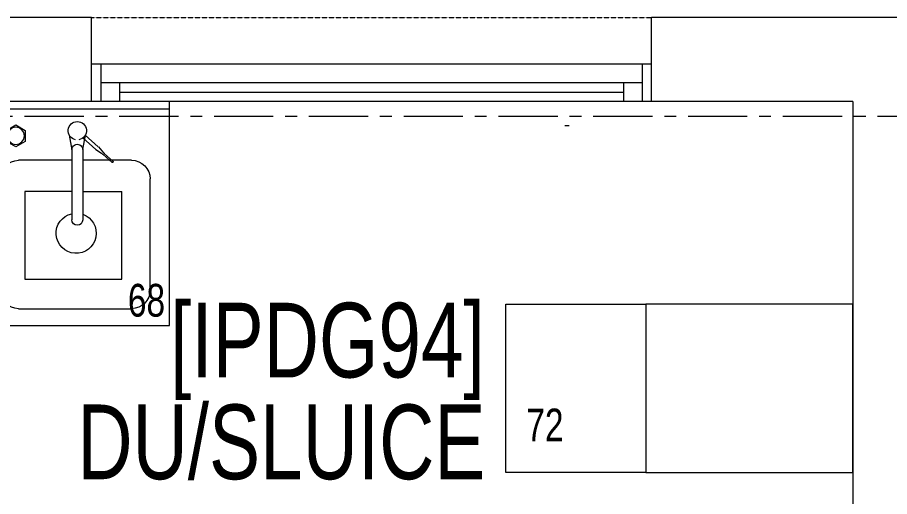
# Model space of a CAD drawing. Header units: millimetres. Extents: x 26027 to 581921, y 7230 to 233891.
# Drawn here: x 504628 to 506965, y 170128 to 171410 of the extents above; entities that cross this region are included whole.
import ezdxf

# ---------------------------------------------------------------- set-up
doc = ezdxf.new("R2010")
doc.units = ezdxf.units.MM
doc.header["$LTSCALE"] = 5
doc.linetypes.add('CENTER', pattern=[50.8, 31.75, -6.35, 6.35, -6.35])
doc.linetypes.add('HIDDEN2', pattern=[0.1875, 0.125, -0.0625])
for name, color, linetype, lineweight in [('72_EGR_BASE_TEXT', 7, 'Continuous', 5), ('Aluminum', 7, 'Continuous', 5), ('car', 250, 'Continuous', 5), ('Medical Equipment and Furniture', 163, 'Continuous', 0), ('Medical Equipment and Furniture1', 163, 'Continuous', 5), ('Proj', 7, 'HIDDEN2', 5), ('SANIT', 250, 'Continuous', 5), ('Walls', 32, 'Continuous', 5)]:
    doc.layers.add(name, color=color, linetype=linetype, lineweight=lineweight)
doc.layers.add('axes', color=9, linetype='Continuous')
doc.layers.add('Wooden Joinery', color=7, linetype='Continuous', lineweight=5, true_color=0xffdcd1)
doc.styles.add('X3G_ENTITY_257CFD', font='swisscl.ttf', dxfattribs={"height": 200})
doc.styles.add('X3G_ENTITY_2587EA', font='swisscl.ttf', dxfattribs={"height": 200})

# ---------------------------------------------------------------- blocks, each defined once
blk = doc.blocks.new('WASHER  BEDPAN URINAL FLOOR TYPE')
at = {"layer": 'Medical Equipment and Furniture1'}
for p, q in [((246.7673, -230.2605), (246.3173, -230.2605)), ((246.3173, -230.2605), (246.3173, -230.6355)), ((246.7673, -230.6355), (246.7673, -230.2605))]:
    blk.add_line(p, q, dxfattribs=at)
blk.add_lwpolyline([(246.3173, -231.1905), (246.3173, -230.6355), (246.7673, -230.6355), (246.7673, -231.1905), (246.3173, -231.1905)], dxfattribs=at)
blk = doc.blocks.new('Slop Hopper')
at = {"layer": 'Medical Equipment and Furniture1'}
for p, q in [((1327.37, 1279.91), (1327.37, 1339.91)), ((1327.37, 1339.91), (1377.37, 1339.91)), ((1377.37, 1339.91), (1377.37, 1279.91)), ((1336.9, 1335.39), (1367.15, 1335.39)), ((1331.89, 1300.66), (1331.89, 1330.39)), ((1372.14, 1330.38), (1372.14, 1300.65)), ((1338.53, 1304.04), (1338.53, 1327.46)), ((1338.53, 1327.46), (1364.59, 1327.46)), ((1364.59, 1327.46), (1364.59, 1304.04)), ((1351.16, 1293.73), (1351.16, 1311.59)), ((1354.09, 1292.76), (1354.09, 1311.6)), ((1351.16, 1304.04), (1338.53, 1304.04)), ((1354.09, 1304.04), (1364.59, 1304.04)), ((1351.16, 1295.65), (1336.89, 1295.65)), ((1367.14, 1295.65), (1354.09, 1295.65)), ((1361.99, 1296.2), (1359.59, 1294.08)), ((1362.21, 1295.94), (1359.8, 1293.84)), ((1350.46, 1288.9), (1351.16, 1292.85)), ((1351.16, 1292.92), (1351.16, 1293.7)), ((1354.09, 1292.76), (1354.78, 1288.9)), ((1354.11, 1289.68), (1357.62, 1292.77)), ((1357.63, 1292.78), (1359.1, 1293.78)), ((1358.26, 1292.07), (1359.19, 1293.12)), ((1359.1, 1293.78), (1359.39, 1293.97)), ((1359.19, 1293.12), (1359.68, 1293.65)), ((1359.39, 1293.97), (1359.53, 1294.07)), ((1359.53, 1294.07), (1359.65, 1294.16)), ((1359.65, 1294.16), (1359.74, 1294.23)), ((1359.68, 1293.65), (1359.79, 1293.78)), ((1359.79, 1293.78), (1359.89, 1293.88)), ((1359.89, 1293.88), (1359.97, 1293.97)), ((1359.97, 1293.97), (1360.04, 1294.05)), ((1336.15, 1292.05), (1333.62, 1290.6)), ((1333.62, 1290.6), (1333.62, 1287.67)), ((1338.67, 1290.6), (1336.15, 1292.05)), ((1338.67, 1287.67), (1338.67, 1290.6)), ((1354.74, 1288.96), (1358.25, 1292.05)), ((1333.62, 1287.67), (1336.15, 1286.2)), ((1336.15, 1286.2), (1338.67, 1287.67)), ((1327.37, 1281.91), (1377.37, 1281.91)), ((1377.37, 1279.91), (1327.37, 1279.91))]:
    blk.add_line(p, q, dxfattribs=at)
blk.add_circle((1336.16, 1289.11), 2.3, dxfattribs=at)
for centre, radius, start, end in [((1336.89, 1330.38), 5, 89.9562, 179.9562), ((1367.14, 1330.38), 5, 0, 90), ((1352.31, 1315.19), 5.37, 289.1656, 257.5966), ((1352.62, 1311.59), 1.46, 359.85, 179.85), ((1336.9, 1300.66), 5, 179.9563, 269.9563), ((1367.14, 1300.65), 5, 270, 0), ((1362.07, 1296.1), 0.137, 39.4733, 129.4733), ((1362.12, 1296.06), 0.152, 310.9144, 40.9144), ((1352.63, 1292.81), 1.44, 179.0502, 359.0502), ((1352.62, 1287.73), 2.45, 100.5881, 79.4119)]:
    blk.add_arc(centre, radius, start, end, dxfattribs=at)
blk = doc.blocks.new('A$C5B88081F')
at = {"layer": 'car'}
for p, q in [((91.9, -7.1), (629.3, -544.5)), ((558.6, -615.2), (21.2, -77.8))]:
    blk.add_line(p, q, dxfattribs=at)
at = {"layer": 'Wooden Joinery'}
for p, q in [((1102.4, 41.7), (1038.7, -21.9)), ((1116.5, 27.6), (1052.9, -36.1)), ((1158.9, 41.7), (1130.6, 13.4)), ((1137.7, 20.5), (1130.6, 27.6)), ((1151.9, 34.6), (1144.8, 41.7)), ((1166, 34.6), (1158.9, 41.7)), ((1137.7, 6.3), (1130.6, 13.4)), ((1194.3, 6.3), (1201.4, -0.7)), ((1166, -21.9), (1173.1, -29)), ((1201.4, -0.7), (1173.1, -29)), ((1180.1, -21.9), (1187.2, -29)), ((1194.3, -7.8), (1201.4, -14.9)), ((1187.2, -43.2), (1123.6, -106.8)), ((1045.8, -71.4), (1038.7, -64.4)), ((1059.9, -57.3), (1045.8, -71.4)), ((1059.9, -57.3), (1052.9, -50.2)), ((1201.4, -57.3), (1137.7, -120.9)), ((1102.4, -99.7), (1088.2, -113.9)), ((1088.2, -113.9), (1095.3, -120.9)), ((1102.4, -99.7), (1109.4, -106.8))]:
    blk.add_line(p, q, dxfattribs=at)
for points in [[(106.1, 35.4), (113.1, 42.4), (70.7, 99), (56.6, 84.9)], [(636.4, -495), (1187.2, 55.8), (1215.5, 27.6), (664.7, -523.3)], [(14.1, -70.7), (7.1, -77.8), (-49.5, -35.4), (-35.4, -21.2)], [(671.8, -530.3), (678.8, -523.3), (735.4, -565.7), (721.2, -579.8)], [(565.7, -622.3), (558.6, -629.3), (601, -685.9), (615.2, -671.8)]]:
    blk.add_lwpolyline(points, close=True, dxfattribs=at)
for points in [[(88.4, 53), (-10.6, -46), (-28.3, -28.3), (70.7, 70.7), (88.4, 53)], [(88.4, 53), (113.1, 28.3), (84.9, 0), (91.9, -7.1), (21.2, -77.8), (-10.6, -46), (88.4, 53)], [(689.4, -548), (664.7, -523.3), (636.4, -551.5), (629.3, -544.5), (558.6, -615.2), (590.4, -647), (689.4, -548)], [(689.4, -548), (590.4, -647), (608.1, -664.7), (707.1, -565.7), (689.4, -548)]]:
    blk.add_lwpolyline(points, dxfattribs=at)
for centre, radius, start, end in [((664.7, -523.3), 780, 47.9395, 135), ((1123.6, 20.5), 30, 45, 135), ((1123.6, 20.5), 10, 45, 135), ((1059.9, -43.2), 30, 135, 225), ((1180.1, -36.1), 30, 315, 45), ((1059.9, -43.2), 10, 135, 225), ((1180.1, -36.1), 10, 315, 45), ((1116.5, -99.7), 10, 225, 315), ((1116.5, -99.7), 30, 225, 315)]:
    blk.add_arc(centre, radius, start, end, dxfattribs=at)

msp = doc.modelspace()

# ---------------------------------------------------------------- linework, layer by layer
at = {"layer": 'Aluminum'}
for p, q in [((506326.7, 171285.3, 0), (504826.7, 171285.3, 0)), ((504851.7, 171285.3, 0), (504851.7, 171185.3, 0)), ((506301.7, 171285.3, 0), (506301.7, 171185.3, 0)), ((506301.7, 171235.3, 0), (504851.7, 171235.3, 0)), ((504901.7, 171235.3, 0), (504901.7, 171185.3, 0)), ((506251.7, 171235.3, 0), (506251.7, 171185.3, 0)), ((504901.7, 171210.3, 0), (506251.7, 171210.3, 0)), ((506326.7, 171185.3, 0), (504826.7, 171185.3, 0))]:
    msp.add_line(p, q, dxfattribs=at)
at = {"layer": 'axes', "linetype": 'CENTER', "lineweight": 0}
msp.add_line((544175.8, 171145.3, 2.4), (461285.2, 171145.3, 2.4), dxfattribs=at)
at = {"layer": 'Proj'}
msp.add_line((504826.7, 171410.3, 0), (506326.7, 171410.3, 0), dxfattribs=at)
at = {"layer": 'SANIT'}
msp.add_line((506095, 171120.9, 0), (506106.7, 171120.9, 0), dxfattribs=at)
at = {"layer": 'Walls'}
for p, q in [((504826.7, 171410.3, 0), (503946.7, 171410.3, 2.4)), ((504826.7, 171185.3, 0), (504826.7, 171410.3, 0)), ((507661.7, 171410.3, 2.4), (506326.7, 171410.3, 0)), ((506326.7, 171185.3, 0), (506326.7, 171410.3, 0)), ((504826.7, 171185.3, 0), (504286.7, 171185.3, 0)), ((506866.7, 171185.3, 0), (506326.7, 171185.3, 0)), ((506866.7, 171185.3, 0), (506866.7, 169985.3, 0))]:
    msp.add_line(p, q, dxfattribs=at)

# ---------------------------------------------------------------- block references
at = {"layer": 'Medical Equipment and Furniture'}
for name, p, xscale, yscale, zscale, rotation in [('Slop Hopper', (491262.3, 183984.4, 0), -10, 10, 10, 180), ('WASHER  BEDPAN URINAL FLOOR TYPE', (275679.6, 416962.9, 0), -999.9999999999999, 999.9999999999999, 1000, 89.99920003177307)]:
    msp.add_blockref(name, p, dxfattribs=dict(at, xscale=xscale, yscale=yscale, zscale=zscale, rotation=rotation))
at = {"layer": 'Wooden Joinery', "rotation": 225.0000000005854}
msp.add_blockref('A$C5B88081F', (505256.7, 169945.3, 0), dxfattribs=at)

# ---------------------------------------------------------------- texts
at = {"layer": '72_EGR_BASE_TEXT', "char_height": 200, "attachment_point": 2, "style": 'X3G_ENTITY_2587EA'}
for s, insert in [('[IPDG94]', (505458.9, 170646.4)), ('DU/SLUICE', (505335.3, 170374.1))]:
    msp.add_mtext(s, dxfattribs=dict(at, insert=insert))
at = {"layer": 'Medical Equipment and Furniture', "char_height": 87.47, "attachment_point": 2, "style": 'X3G_ENTITY_257CFD'}
for s, insert in [('68', (504973.9, 170696.9, 0)), ('72', (506041.5, 170363, 0))]:
    msp.add_mtext(s, dxfattribs=dict(at, insert=insert))

doc.saveas('drawing.dxf')
